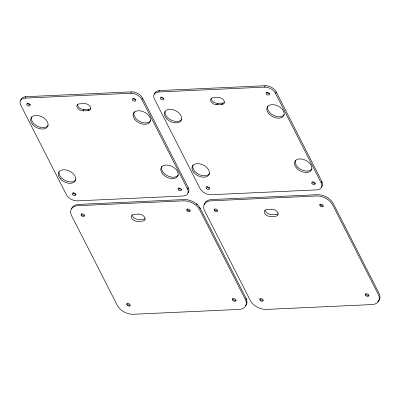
<?xml version="1.0" encoding="UTF-8"?>
<svg xmlns="http://www.w3.org/2000/svg" width="400" height="400" viewBox="0 0 400 400"><rect width="100%" height="100%" fill="white"/><g stroke="black" fill="none" stroke-linecap="round" stroke-linejoin="round"><path stroke-width="0.6" d="M188.235 187.675L187.525 189.07A9.02 5.8 27 0 1 183.115 196.01L77.46 200.86A9.02 5.8 27 0 1 66.34 194.63L20.695 105.045A9.02 5.8 27 0 1 25.105 98.105L25.815 96.71L131.47 91.86A9.02 5.8 27 0 1 142.59 98.09L188.235 187.675A9.02 5.8 27 0 1 187.86 193.035M83.215 110.87L88.015 110.65A4.835 3.11 27 0 0 90.38 106.93A4.835 3.11 27 0 0 84.42 103.59L79.615 103.815A4.835 3.11 27 0 0 77.255 107.535A4.835 3.11 27 0 0 83.215 110.87L83.925 109.475L88.73 109.255A4.835 3.11 27 0 0 90.57 108.685M88.015 110.65L88.73 109.255M25.105 98.105L130.76 93.26L131.47 91.86M187.525 189.07L141.88 99.485L142.59 98.09M321.91 181.545L321.2 182.94A9.02 5.8 27 0 1 316.79 189.88L211.13 194.725A9.02 5.8 27 0 1 200.015 188.5L154.365 98.91A9.02 5.8 27 0 1 158.775 91.975L159.485 90.575L265.145 85.73A9.02 5.8 27 0 1 276.265 91.955L321.91 181.545A9.02 5.8 27 0 1 321.535 186.905M216.885 104.74L221.69 104.52A4.835 3.11 27 0 0 224.055 100.8A4.835 3.11 27 0 0 218.095 97.46L213.29 97.68A4.835 3.11 27 0 0 210.925 101.4A4.835 3.11 27 0 0 216.885 104.74L217.6 103.34L222.4 103.12A4.835 3.11 27 0 0 224.24 102.555M221.69 104.52L222.4 103.12M158.775 91.975L264.435 87.125L265.145 85.73M321.2 182.94L275.55 93.355L276.265 91.955M196.405 203.87L197.19 204.805M199.15 207.145L200.325 208.55L245.975 298.14L246.32 299.945M246.55 301.15L246.895 302.96M154.44 94.175A9.02 5.8 27 0 1 159.485 90.575M264.435 87.125A9.02 5.8 27 0 1 275.55 93.355M217.6 103.34A4.835 3.11 27 0 1 211.295 98.215M181.855 119.255A9.3 5.975 27 0 1 171.625 120.32A9.3 5.975 27 0 1 165.09 111.64M209.525 173.55A9.3 5.975 27 0 1 198.56 174.265A9.3 5.975 27 0 1 193.065 164.93M284.315 114.555A9.3 5.975 27 0 1 273.35 115.265A9.3 5.975 27 0 1 267.855 105.93M311.98 168.85A9.3 5.975 27 0 1 301.015 169.565A9.3 5.975 27 0 1 295.52 160.23M315.545 183.04A1.86 1.195 27 0 1 312.545 181.975M209.89 187.885A1.86 1.195 27 0 1 208.065 187.87A1.86 1.195 27 0 1 206.765 186.465M163.925 98.45A1.86 1.195 27 0 1 161.115 96.88M269.9 93.45A1.86 1.195 27 0 1 268.075 93.435A1.86 1.195 27 0 1 266.775 92.035M377.59 301.76A13.02 8.37 27 0 0 379 293.275L333.355 203.69A13.02 8.37 27 0 0 317.305 194.7L211.65 199.55A13.02 8.37 27 0 0 204.365 204.745M265.285 210.34A4.835 3.11 27 0 0 271.57 214.6L276.37 214.38A4.835 3.11 27 0 0 278.21 213.81M368.6 295.68A3.535 2.27 27 0 1 365.52 293.955M217.295 210.945A3.535 2.27 27 0 1 214.215 209.22M322.955 206.095A3.535 2.27 27 0 1 319.875 204.37M262.94 300.53A3.535 2.27 27 0 1 259.86 298.805M245.975 298.14A13.02 8.37 27 0 1 245.43 305.875M71.625 208.535A13.02 8.37 27 0 1 78.62 204.41L184.28 199.565A13.02 8.37 27 0 1 200.325 208.55M145.185 218.67A4.835 3.11 27 0 1 143.345 219.24L138.545 219.46A4.835 3.11 27 0 1 132.26 215.2M129.915 305.38A3.515 2.26 27 0 1 126.85 303.66M236.39 300.57A3.495 2.25 27 0 1 232.52 298.81M189.92 210.93A3.495 2.25 27 0 1 186.875 209.225M84.265 215.79A3.515 2.26 27 0 1 81.2 214.075M20.765 100.31A9.02 5.8 27 0 1 25.815 96.71M130.76 93.26A9.02 5.8 27 0 1 141.88 99.485M83.925 109.475A4.835 3.11 27 0 1 77.625 104.345M48.185 125.385A9.3 5.975 27 0 1 37.22 126.095A9.3 5.975 27 0 1 31.725 116.765M75.85 179.685A9.3 5.975 27 0 1 65.615 180.75A9.3 5.975 27 0 1 59.085 172.07M150.64 120.685A9.3 5.975 27 0 1 139.32 121.205A9.3 5.975 27 0 1 134.43 111.605M178.305 174.985A9.3 5.975 27 0 1 167.345 175.695A9.3 5.975 27 0 1 161.85 166.36M181.555 189.325A1.86 1.195 27 0 1 178.75 187.75M75.9 194.17A1.86 1.195 27 0 1 73.09 192.6M30.25 104.585A1.86 1.195 27 0 1 27.445 103.01M135.91 99.735A1.86 1.195 27 0 1 133.1 98.165M183.635 200.835L77.975 205.68A13.02 8.37 27 0 0 71.61 215.695L117.255 305.285A13.02 8.37 27 0 0 133.305 314.27L238.96 309.425A13.02 8.37 27 0 0 245.325 299.41L199.68 209.82A13.02 8.37 27 0 0 183.635 200.835M316.66 195.97L211 200.82A13.02 8.37 27 0 0 204.635 210.835L250.285 300.42A13.02 8.37 27 0 0 266.33 309.41L371.99 304.56A13.02 8.37 27 0 0 378.355 294.545L332.705 204.96A13.02 8.37 27 0 0 316.66 195.97M138.78 214.085L133.975 214.305A4.835 3.11 27 0 0 131.61 218.025A4.835 3.11 27 0 0 137.575 221.365L142.375 221.145A4.835 3.11 27 0 0 144.74 217.425A4.835 3.11 27 0 0 138.78 214.085M271.805 209.225L267.005 209.445A4.835 3.11 27 0 0 264.64 213.165A4.835 3.11 27 0 0 270.6 216.5L275.4 216.28A4.835 3.11 27 0 0 277.765 212.56A4.835 3.11 27 0 0 271.805 209.225M166.205 118.22A9.3 5.975 27 0 0 181.145 120.65A9.3 5.975 27 0 0 171.77 109.46A9.3 5.975 27 0 0 166.205 118.22M193.87 172.52A9.3 5.975 27 0 0 208.81 174.95A9.3 5.975 27 0 0 199.44 163.76A9.3 5.975 27 0 0 193.87 172.52M268.66 113.52A9.3 5.975 27 0 0 283.6 115.95A9.3 5.975 27 0 0 274.23 104.76A9.3 5.975 27 0 0 268.66 113.52M296.325 167.82A9.3 5.975 27 0 0 311.27 170.25A9.3 5.975 27 0 0 301.895 159.06A9.3 5.975 27 0 0 296.325 167.82M312.07 183.72A1.86 1.195 27 0 0 315.055 184.205A1.86 1.195 27 0 0 313.18 181.965A1.86 1.195 27 0 0 312.07 183.72M206.41 188.565A1.86 1.195 27 0 0 209.4 189.05A1.86 1.195 27 0 0 207.525 186.815A1.86 1.195 27 0 0 206.41 188.565M160.765 98.98A1.86 1.195 27 0 0 163.75 99.465A1.86 1.195 27 0 0 161.875 97.225A1.86 1.195 27 0 0 160.765 98.98M266.42 94.13A1.86 1.195 27 0 0 269.41 94.615A1.86 1.195 27 0 0 267.535 92.38A1.86 1.195 27 0 0 266.42 94.13M214.475 210.74A1.86 1.195 27 0 0 217.465 211.23A1.86 1.195 27 0 0 215.59 208.99A1.86 1.195 27 0 0 214.475 210.74M365.78 295.48A1.86 1.195 27 0 0 368.77 295.965A1.86 1.195 27 0 0 366.895 293.73A1.86 1.195 27 0 0 365.78 295.48M320.135 205.895A1.86 1.195 27 0 0 323.12 206.38A1.86 1.195 27 0 0 321.245 204.145A1.86 1.195 27 0 0 320.135 205.895M260.12 300.33A1.86 1.195 27 0 0 263.11 300.815A1.86 1.195 27 0 0 261.235 298.575A1.86 1.195 27 0 0 260.12 300.33M127.095 305.19A1.86 1.195 27 0 0 130.085 305.675A1.86 1.195 27 0 0 128.21 303.44A1.86 1.195 27 0 0 127.095 305.19M81.45 215.605A1.86 1.195 27 0 0 84.435 216.09A1.86 1.195 27 0 0 82.56 213.85A1.86 1.195 27 0 0 81.45 215.605M187.105 210.76A1.86 1.195 27 0 0 190.095 211.245A1.86 1.195 27 0 0 188.22 209.005A1.86 1.195 27 0 0 187.105 210.76M232.755 300.345A1.86 1.195 27 0 0 235.74 300.83A1.86 1.195 27 0 0 233.865 298.59A1.86 1.195 27 0 0 232.755 300.345M32.53 124.355A9.3 5.975 27 0 0 47.47 126.78A9.3 5.975 27 0 0 38.1 115.59A9.3 5.975 27 0 0 32.53 124.355M60.2 178.65A9.3 5.975 27 0 0 75.14 181.08A9.3 5.975 27 0 0 65.765 169.89A9.3 5.975 27 0 0 60.2 178.65M134.985 119.655A9.3 5.975 27 0 0 149.93 122.08A9.3 5.975 27 0 0 140.555 110.89A9.3 5.975 27 0 0 134.985 119.655M162.655 173.95A9.3 5.975 27 0 0 177.595 176.38A9.3 5.975 27 0 0 168.22 165.19A9.3 5.975 27 0 0 162.655 173.95M178.395 189.85A1.86 1.195 27 0 0 181.385 190.335A1.86 1.195 27 0 0 179.51 188.1A1.86 1.195 27 0 0 178.395 189.85M132.75 100.265A1.86 1.195 27 0 0 135.735 100.75A1.86 1.195 27 0 0 133.86 98.51A1.86 1.195 27 0 0 132.75 100.265M72.735 194.695A1.86 1.195 27 0 0 75.725 195.185A1.86 1.195 27 0 0 73.85 192.945A1.86 1.195 27 0 0 72.735 194.695M27.09 105.11A1.86 1.195 27 0 0 30.08 105.595A1.86 1.195 27 0 0 28.205 103.36A1.86 1.195 27 0 0 27.09 105.11"/></g></svg>
